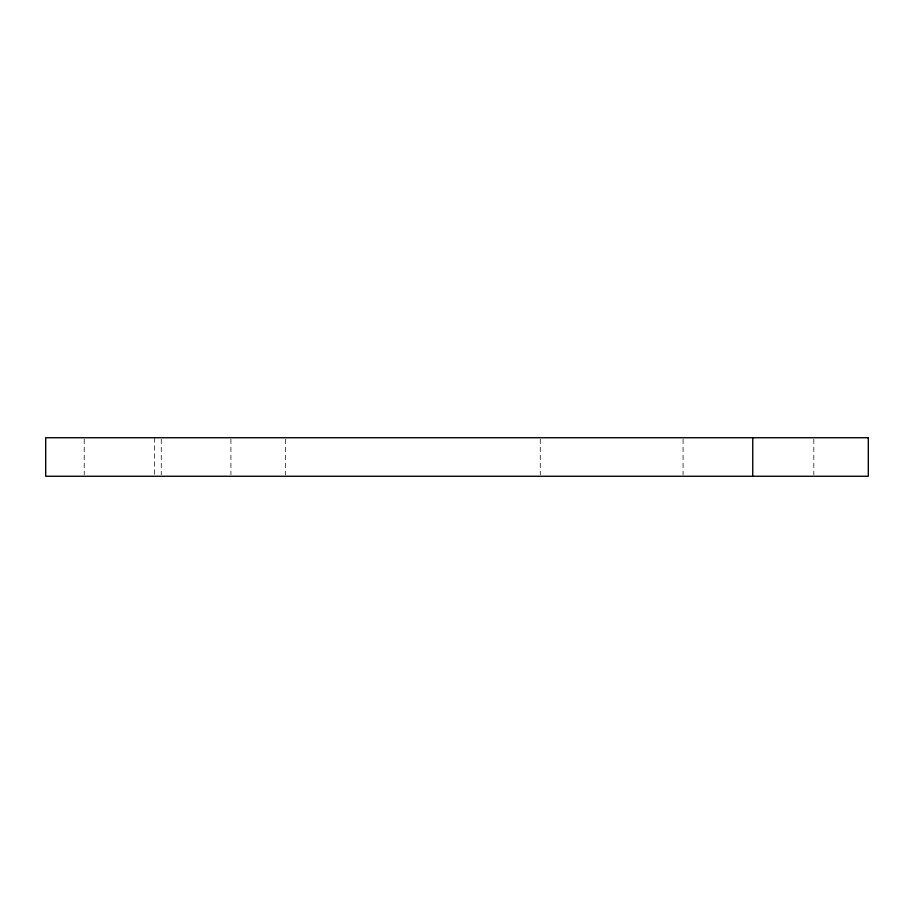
<?xml version="1.0" encoding="UTF-8"?>
<svg xmlns="http://www.w3.org/2000/svg" width="914" height="914" viewBox="0 0 914 914"><rect width="100%" height="100%" fill="white"/><g stroke="black" fill="none" stroke-linecap="round" stroke-linejoin="round"><path stroke-width="0.69" stroke-dasharray="4.57 3.43" d="M813.826 439.166L813.826 474.834M683.078 439.166L683.078 474.834M540.277 439.166L540.277 474.834M285.397 439.166L285.397 474.834M230.922 439.166L230.922 474.834M161.264 439.166L161.264 474.834M154.649 437.737L154.649 474.834M84.225 439.166L84.225 474.834"/><path stroke-width="1.37" d="M752.736 437.737L752.736 476.263M868.3 437.737L45.7 437.737L45.7 476.263L868.3 476.263L868.3 437.737"/></g></svg>
